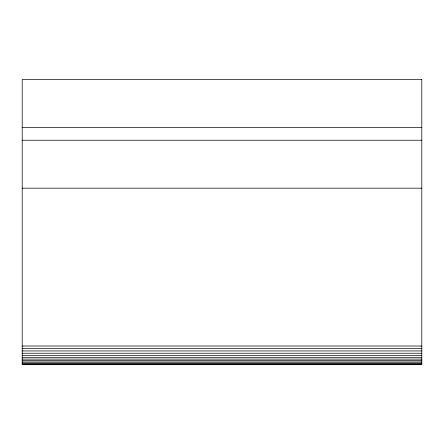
<?xml version="1.0" encoding="UTF-8"?>
<svg xmlns="http://www.w3.org/2000/svg" width="444" height="444" viewBox="0 0 444 444"><rect width="100%" height="100%" fill="white"/><g stroke="black" fill="none" stroke-linecap="round" stroke-linejoin="round"><path stroke-width="0.67" d="M22.2 127.445L421.8 127.445M22.2 140.232L421.8 140.232M22.2 188.184L421.8 188.184M22.2 346.02L421.8 346.02M22.2 348.534L421.8 348.534M22.2 350.943L421.8 350.943M22.2 353.23L421.8 353.23M22.2 355.367L421.8 355.367M22.2 357.326L421.8 357.326M22.2 359.096L421.8 359.096M22.2 360.656L421.8 360.656M22.2 361.988L421.8 361.988M22.2 363.081L421.8 363.081M22.2 363.925L421.8 363.925M22.2 364.391L421.8 364.391M421.8 79.493L22.2 79.493L22.2 364.507L421.8 364.507L421.8 79.493"/></g></svg>
